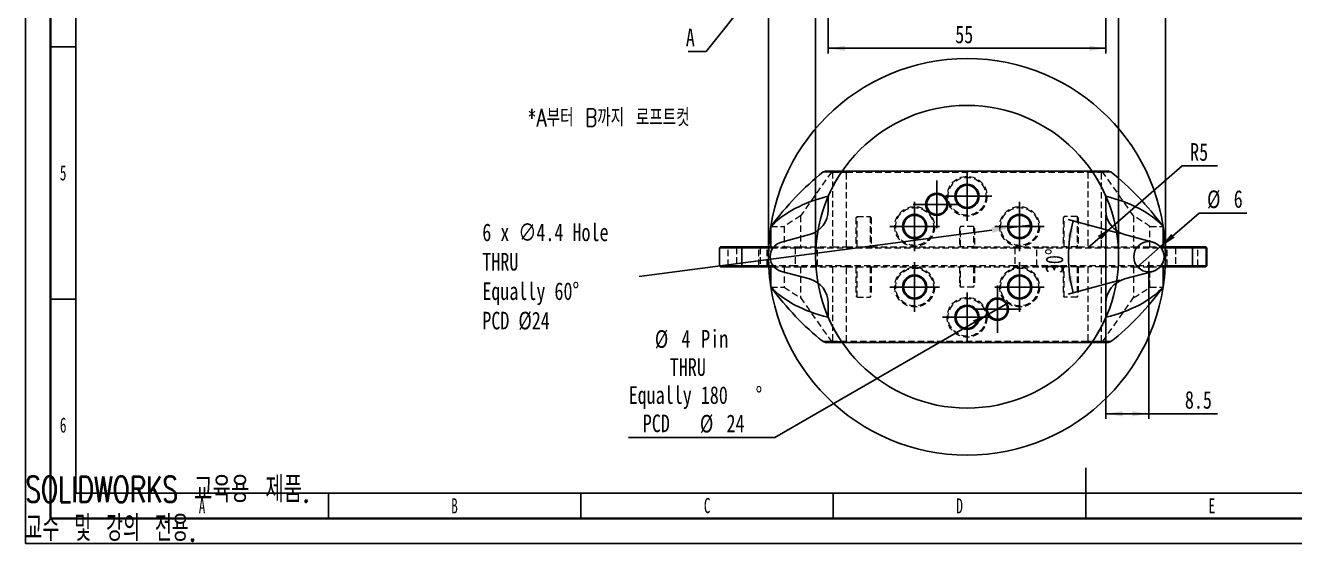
# Model space of a CAD drawing. Header units: millimetres. Extents: x 0 to 420, y 1 to 298.
# Drawn here: x 0 to 251.4, y 1 to 103.8 of the extents above; entities that cross this region are included whole.
import ezdxf

# ---------------------------------------------------------------- set-up
doc = ezdxf.new("R2010")
doc.units = ezdxf.units.MM
doc.header["$PDSIZE"] = -1
doc.linetypes.add('CENTERX2', pattern=[20.32, 12.7, -2.54, 2.54, -2.54])
doc.linetypes.add('HIDDEN', pattern=[1.905, 1.27, -0.635])
for name, color, linetype in [('SLD-0', 179, 'Continuous'), ('문자', 2, 'Continuous'), ('중심선', 1, 'CENTERX2'), ('치수선', 104, 'Continuous')]:
    doc.layers.add(name, color=color, linetype=linetype)
for name, color, linetype, lineweight in [('도면층1', 4, 'Continuous', 35), ('도면층2', 3, 'Continuous', 25), ('도면층3', 5, 'Continuous', 25)]:
    doc.layers.add(name, color=color, linetype=linetype, lineweight=lineweight)
doc.styles.add('SLDTEXTSTYLE0', font='TXT', dxfattribs={"width": 0.75})
doc.styles.add('SLDTEXTSTYLE12', font='TXT', dxfattribs={"width": 0.7, "bigfont": 'bigfont'})
doc.styles.add('SLDTEXTSTYLE13', font='TXT', dxfattribs={"width": 0.645455, "bigfont": 'bigfont'})
doc.styles.add('SLDTEXTSTYLE6', font='TXT', dxfattribs={"width": 0.75, "bigfont": 'bigfont'})
doc.styles.add('SLDTEXTSTYLE7', font='TXT', dxfattribs={"width": 0.638186})
doc.dimstyles.new('SLDDIMSTYLE0', dxfattribs={"dimtxt": 3.5, "dimasz": 3.302, "dimexe": 0, "dimexo": 0.0625, "dimgap": 0.875, "dimtad": 1, "dimdec": 3, "dimrnd": 1e-09, "dimzin": 12, "dimdsep": 46, "dimtxsty": 'SLDTEXTSTYLE0', "dimsah": 1, "dimcen": 0.09, "dimadec": 0, "dimazin": 3, "dimtfac": 1, "dimtdec": 3, "dimtofl": 0, "dimtmove": 0, "dimatfit": 3, "dimfxl": 1, "dimfrac": 2, "dimtolj": 1, "dimtzin": 12, "dimarcsym": 0})
doc.dimstyles.new('SLDDIMSTYLE1', dxfattribs={"dimtxt": 3.5, "dimasz": 3.302, "dimexe": 0, "dimexo": 0.0625, "dimgap": 0.875, "dimtad": 1, "dimdec": 4, "dimzin": 12, "dimdsep": 46, "dimtxsty": 'SLDTEXTSTYLE0', "dimsah": 1, "dimcen": 0.09, "dimazin": 3, "dimtfac": 1, "dimtofl": 0, "dimtmove": 0, "dimatfit": 3, "dimfxl": 1, "dimfrac": 2, "dimtolj": 1, "dimtzin": 12, "dimarcsym": 0})
doc.dimstyles.new('SLDDIMSTYLE4', dxfattribs={"dimtxt": 3.5, "dimasz": 3.302, "dimexe": 0, "dimexo": 0.0625, "dimgap": 0.875, "dimtad": 0, "dimtih": 1, "dimtoh": 1, "dimdec": 3, "dimrnd": 1e-09, "dimzin": 12, "dimdsep": 46, "dimtxsty": 'SLDTEXTSTYLE0', "dimblk1": 'NONE', "dimsah": 1, "dimcen": 0, "dimadec": 0, "dimazin": 3, "dimtfac": 1, "dimtdec": 3, "dimtmove": 0, "dimatfit": 3, "dimldrblk": 'NONE', "dimfxl": 1, "dimfrac": 2, "dimtolj": 1, "dimtzin": 12, "dimarcsym": 0})
doc.dimstyles.new('SLDDIMSTYLE5', dxfattribs={"dimtxt": 3.5, "dimasz": 3.302, "dimexe": 0, "dimexo": 0.0625, "dimgap": 0.875, "dimtad": 0, "dimtih": 1, "dimtoh": 1, "dimdec": 3, "dimrnd": 1e-09, "dimzin": 12, "dimdsep": 46, "dimtxsty": 'SLDTEXTSTYLE0', "dimblk1": 'NONE', "dimsah": 1, "dimcen": 0, "dimadec": 0, "dimazin": 3, "dimtfac": 1, "dimtdec": 3, "dimtmove": 0, "dimatfit": 3, "dimldrblk": 'NONE', "dimfxl": 1, "dimfrac": 2, "dimtolj": 1, "dimtzin": 12, "dimarcsym": 0})
doc.dimstyles.new('SLDDIMSTYLE6', dxfattribs={"dimtxt": 3.5, "dimasz": 3.302, "dimexe": 0, "dimexo": 0.0625, "dimgap": 0.875, "dimtad": 0, "dimtih": 1, "dimtoh": 1, "dimdec": 3, "dimrnd": 1e-09, "dimzin": 12, "dimdsep": 46, "dimtxsty": 'SLDTEXTSTYLE0', "dimsah": 1, "dimcen": 0, "dimadec": 0, "dimazin": 3, "dimtfac": 1, "dimtdec": 3, "dimtofl": 0, "dimtmove": 1, "dimatfit": 3, "dimfxl": 1, "dimfrac": 2, "dimtolj": 1, "dimtzin": 12, "dimarcsym": 0})
doc.dimstyles.new('SLDDIMSTYLE7', dxfattribs={"dimtxt": 0.18, "dimasz": 3.302, "dimexe": 0, "dimexo": 0.0625, "dimgap": 0, "dimtad": 0, "dimtih": 1, "dimtoh": 1, "dimdec": 0, "dimrnd": 1e-09, "dimzin": 0, "dimdsep": 46, "dimtxsty": 'Standard', "dimsah": 1, "dimcen": 0.09, "dimadec": 0, "dimazin": 0, "dimtfac": 3.302, "dimtdec": 0, "dimtofl": 0, "dimtmove": 0, "dimatfit": 3, "dimfxl": 1, "dimfrac": 2, "dimtolj": 1, "dimtzin": 0, "dimarcsym": 0})

# ---------------------------------------------------------------- blocks, each defined once
blk = doc.blocks.new('_D')
at = {"layer": '치수선', "transparency": 16777216}
for p, q in [((159, 124.96), (159, 98.2)), ((214, 124.96), (214, 98.2)), ((159, 99.2), (214, 99.2))]:
    blk.add_line(p, q, dxfattribs=at)
for points in [[(159, 99.2), (162.3, 98.69), (162.3, 99.71)], [(214, 99.2), (210.69, 99.71), (210.69, 98.69)]]:
    blk.add_solid(points, dxfattribs=at)
at = {"layer": '치수선', "transparency": 16777216, "insert": (184.15, 103.71), "char_height": 3.5, "attachment_point": 1, "style": 'SLDTEXTSTYLE0'}
blk.add_mtext('55', dxfattribs=at)
blk = doc.blocks.new('_D_15')
at = {"layer": '치수선', "transparency": 16777216}
for p, q in [((224.76, 59.84), (232.43, 66.51)), ((232.43, 66.51), (241.88, 66.51)), ((220.23, 55.9), (224.76, 59.84))]:
    blk.add_line(p, q, dxfattribs=at)
blk.add_solid([(224.76, 59.84), (227.58, 61.63), (226.92, 62.39)], dxfattribs=at)
at = {"layer": '치수선', "transparency": 16777216, "char_height": 3.5, "attachment_point": 1, "style": 'SLDTEXTSTYLE0'}
for s, insert in [('%%c', (234.02, 71.03)), ('6', (239.3, 71.08))]:
    blk.add_mtext(s, dxfattribs=dict(at, insert=insert))
blk = doc.blocks.new('_None')
blk = doc.blocks.new('_D_16')
at = {"layer": '치수선', "transparency": 16777216}
for p, q in [((214, 66.09), (214, 25.75)), ((222.5, 56.87), (222.5, 25.75)), ((222.5, 26.75), (214, 26.75)), ((222.5, 26.75), (236.09, 26.75))]:
    blk.add_line(p, q, dxfattribs=at)
for points in [[(214, 26.75), (217.3, 26.24), (217.3, 27.26)], [(222.5, 26.75), (219.19, 27.26), (219.19, 26.24)]]:
    blk.add_solid(points, dxfattribs=at)
at = {"layer": '치수선', "transparency": 16777216, "insert": (229.63, 31.26), "char_height": 3.5, "attachment_point": 1, "style": 'SLDTEXTSTYLE0'}
blk.add_mtext('8.5', dxfattribs=at)
blk = doc.blocks.new('_D_17')
at = {"layer": '치수선', "transparency": 16777216}
for p, q in [((194.23, 48.48), (190.76, 46.48)), ((190.76, 46.48), (148.42, 22.03)), ((148.42, 22.03), (119.47, 22.03))]:
    blk.add_line(p, q, dxfattribs=at)
blk.add_solid([(190.76, 46.48), (187.65, 45.27), (188.16, 44.39)], dxfattribs=at)
at = {"layer": '치수선', "transparency": 16777216, "char_height": 3.5, "attachment_point": 1, "style": 'SLDTEXTSTYLE0'}
for s, insert in [('%%c', (124.66, 43.32)), ('4', (129.93, 43.37)), ('Pin', (133.83, 43.37)), ('THRU', (127.62, 37.76)), ('Equally 180', (119.47, 32.21)), ('%%d', (144.61, 32.15)), ('PCD', (122.27, 26.6)), ('%%c', (133.58, 26.54)), ('24', (138.86, 26.6))]:
    blk.add_mtext(s, dxfattribs=dict(at, insert=insert))
blk = doc.blocks.new('_D_18')
at = {"layer": 'Defpoints', "color": 0, "transparency": 16777216}
for p in [(194.71, 63.59), (199.07, 64.16)]:
    blk.add_point(p, dxfattribs=at)
at = {"layer": '치수선', "color": 0, "lineweight": -2, "transparency": 16777216}
for p, q in [((121.55, 53.98), (191.43, 63.16)), ((199.07, 64.16), (194.71, 63.59))]:
    blk.add_line(p, q, dxfattribs=at)
at = {"layer": '치수선', "color": 0, "transparency": 16777216}
blk.add_solid([(191.36, 63.7), (191.5, 62.61), (194.71, 63.59)], dxfattribs=at)
at = {"layer": '치수선', "color": 0, "transparency": 16777216, "insert": (90.49, 64.48), "char_height": 3.5, "attachment_point": 1, "style": 'SLDTEXTSTYLE0'}
blk.add_mtext('\\A1;6 x ∅4.4 Hole\\PTHRU\\PEqually 60%%D\\PPCD %%C24', dxfattribs=at)
blk = doc.blocks.new('_D_19')
at = {"layer": '치수선', "transparency": 16777216}
for p, q in [((215.23, 63.81), (229.08, 75.89)), ((229.08, 75.89), (236.09, 75.89)), ((215.23, 63.81), (210.44, 59.63))]:
    blk.add_line(p, q, dxfattribs=at)
blk.add_solid([(215.23, 63.81), (212.4, 62.02), (213.07, 61.25)], dxfattribs=at)
at = {"layer": '치수선', "transparency": 16777216, "insert": (230.67, 80.4), "char_height": 3.5, "attachment_point": 1, "style": 'SLDTEXTSTYLE0'}
blk.add_mtext('R5', dxfattribs=at)
blk = doc.blocks.new('_D_20')
at = {"layer": '치수선', "transparency": 16777216}
for p, q in [((216.74, 62.52), (206.52, 65.26)), ((216.74, 53.22), (206.52, 50.49))]:
    blk.add_line(p, q, dxfattribs=at)
blk.add_arc((234.09, 57.87), 27.53, 165, 195, dxfattribs=at)
for points in [[(207.49, 65), (206.33, 61.87), (207.33, 61.66)], [(207.49, 50.75), (207.33, 54.08), (206.33, 53.88)]]:
    blk.add_solid(points, dxfattribs=at)
at = {"layer": '치수선', "transparency": 16777216, "insert": (202.01, 54.64), "char_height": 3.5, "attachment_point": 1, "rotation": 89.4803, "style": 'SLDTEXTSTYLE0'}
blk.add_mtext('30°', dxfattribs=at)
blk = doc.blocks.new('SW_NOTE_0_1')
at = {"layer": '문자', "color": 0}
blk.add_line((-3.57, 0), (0, 0), dxfattribs=at)
at = {"layer": '문자', "color": 0, "insert": (-4.06, 4.56), "char_height": 3.5, "attachment_point": 1, "style": 'SLDTEXTSTYLE0'}
blk.add_mtext('A', dxfattribs=at)
blk = doc.blocks.new('SW_CENTERMARKSYMBOL_0')
at = {"layer": '중심선', "color": 0}
for p, q in [((0, 2.5), (0, 4.9)), ((-2.5, 0), (-4.9, 0)), ((0, 0), (-2.5, 0)), ((0, 0), (0, 2.5)), ((0, 0), (0, -2.5)), ((0, 0), (2.5, 0)), ((2.5, 0), (4.9, 0)), ((0, -2.5), (0, -4.9))]:
    blk.add_line(p, q, dxfattribs=at)
blk = doc.blocks.new('SW_CENTERMARKSYMBOL_1')
at = {"layer": '중심선', "color": 0}
for p, q in [((0, 2.5), (0, 4.7)), ((-2.5, 0), (-4.7, 0)), ((0, 0), (-2.5, 0)), ((0, 0), (0, 2.5)), ((0, 0), (0, -2.5)), ((0, 0), (2.5, 0)), ((2.5, 0), (4.7, 0)), ((0, -2.5), (0, -4.7))]:
    blk.add_line(p, q, dxfattribs=at)
blk = doc.blocks.new('SW_CENTERMARKSYMBOL_2')
at = {"layer": '중심선', "color": 0}
for p, q in [((0, 2.5), (0, 4.9)), ((-2.5, 0), (-4.9, 0)), ((0, 0), (-2.5, 0)), ((0, 0), (0, 2.5)), ((0, 0), (0, -2.5)), ((0, 0), (2.5, 0)), ((2.5, 0), (4.9, 0)), ((0, -2.5), (0, -4.9))]:
    blk.add_line(p, q, dxfattribs=at)
blk = doc.blocks.new('SW_CENTERMARKSYMBOL_3')
at = {"layer": '중심선', "color": 0}
for p, q in [((0, 2.5), (0, 4.9)), ((-2.5, 0), (-4.9, 0)), ((0, 0), (-2.5, 0)), ((0, 0), (0, 2.5)), ((0, 0), (0, -2.5)), ((0, 0), (2.5, 0)), ((2.5, 0), (4.9, 0)), ((0, -2.5), (0, -4.9))]:
    blk.add_line(p, q, dxfattribs=at)
blk = doc.blocks.new('SW_CENTERMARKSYMBOL_4')
at = {"layer": '중심선', "color": 0}
for p, q in [((0, 2.5), (0, 4.9)), ((-2.5, 0), (-4.9, 0)), ((0, 0), (-2.5, 0)), ((0, 0), (0, 2.5)), ((0, 0), (0, -2.5)), ((0, 0), (2.5, 0)), ((2.5, 0), (4.9, 0)), ((0, -2.5), (0, -4.9))]:
    blk.add_line(p, q, dxfattribs=at)
blk = doc.blocks.new('SW_CENTERMARKSYMBOL_5')
at = {"layer": '중심선', "color": 0}
for p, q in [((0, 2.5), (0, 4.7)), ((-2.5, 0), (-4.7, 0)), ((0, 0), (-2.5, 0)), ((0, 0), (0, 2.5)), ((0, 0), (0, -2.5)), ((0, 0), (2.5, 0)), ((2.5, 0), (4.7, 0)), ((0, -2.5), (0, -4.7))]:
    blk.add_line(p, q, dxfattribs=at)
blk = doc.blocks.new('SW_CENTERMARKSYMBOL_6')
at = {"layer": '중심선', "color": 0}
for p, q in [((0, 2.5), (0, 4.9)), ((-2.5, 0), (-4.9, 0)), ((0, 0), (-2.5, 0)), ((0, 0), (0, 2.5)), ((0, 0), (0, -2.5)), ((0, 0), (2.5, 0)), ((2.5, 0), (4.9, 0)), ((0, -2.5), (0, -4.9))]:
    blk.add_line(p, q, dxfattribs=at)
blk = doc.blocks.new('SW_CENTERMARKSYMBOL_7')
at = {"layer": '중심선', "color": 0}
for p, q in [((0, 2.5), (0, 4.9)), ((-2.5, 0), (-4.9, 0)), ((0, 0), (-2.5, 0)), ((0, 0), (0, 2.5)), ((0, 0), (0, -2.5)), ((0, 0), (2.5, 0)), ((2.5, 0), (4.9, 0)), ((0, -2.5), (0, -4.9))]:
    blk.add_line(p, q, dxfattribs=at)

msp = doc.modelspace()

# ---------------------------------------------------------------- linework, layer by layer
at = {"color": 7, "linetype": 'HIDDEN', "lineweight": 18}
for p, q in [((159.61891, 74.67322), (153.52129, 65.97321)), ((159.53948, 74.87322), (159.61891, 74.67322)), ((159.61891, 74.67322), (159.8675, 74.67322)), ((159.68536, 74.87322), (159.8675, 74.67322)), ((159.8675, 74.67322), (162.59967, 74.67322)), ((159.8675, 74.67322), (159.8675, 59.87322)), ((162.59967, 74.87322), (162.59967, 74.67322)), ((162.59967, 74.67322), (210.39039, 74.67322)), ((162.59967, 59.87322), (162.59967, 74.67322)), ((210.39039, 74.87322), (210.39039, 74.67322)), ((210.39039, 74.67322), (210.39039, 59.87322)), ((210.39039, 74.67322), (213.12256, 74.67322)), ((213.30471, 74.87322), (213.12256, 74.67322)), ((213.12256, 74.67322), (213.37115, 74.67322)), ((213.12256, 59.87322), (213.12256, 74.67322)), ((213.37115, 74.67322), (213.45058, 74.87322)), ((219.46878, 65.97321), (213.37115, 74.67322)), ((153.52129, 65.97321), (153.52129, 59.87322)), ((164.69503, 65.87322), (164.49503, 65.59037)), ((164.49503, 65.59037), (164.49503, 59.87322)), ((164.69503, 59.87322), (164.69503, 65.87322)), ((164.69503, 65.87322), (167.29503, 65.87322)), ((167.49503, 65.59037), (167.29503, 65.87322)), ((167.29503, 65.87322), (167.29503, 59.87322)), ((167.49503, 65.59037), (167.49503, 59.87322)), ((205.69503, 65.87322), (205.49503, 65.59037)), ((205.49503, 65.59037), (205.49503, 59.87322)), ((205.69503, 59.87322), (205.69503, 65.87322)), ((208.29503, 65.87322), (205.69503, 65.87322)), ((208.49503, 65.59037), (208.29503, 65.87322)), ((208.29503, 65.87322), (208.29503, 59.87322)), ((208.49503, 65.59037), (208.49503, 59.87322)), ((219.46878, 65.97321), (219.46878, 59.87322)), ((147.65733, 63.87322), (150.27349, 63.87322)), ((150.27349, 63.87322), (150.27349, 59.87322)), ((185.19503, 63.87322), (184.99503, 63.49586)), ((184.99503, 63.49586), (184.99503, 59.87322)), ((185.19503, 59.87322), (185.19503, 63.87322)), ((187.79503, 63.87322), (185.19503, 63.87322)), ((187.79503, 63.87322), (187.79503, 59.87322)), ((187.99503, 63.49586), (187.79503, 63.87322)), ((187.99503, 63.49586), (187.99503, 59.87322)), ((222.71657, 59.87322), (222.71657, 63.87322)), ((222.71657, 63.87322), (225.33273, 63.87322)), ((139.16467, 59.67322), (139.35785, 59.87322)), ((139.16467, 56.07322), (139.16467, 59.67322)), ((140.62837, 59.87322), (140.82837, 59.67322)), ((140.82837, 59.67322), (140.82837, 56.07322)), ((145.22837, 59.67322), (145.42837, 59.87322)), ((145.22837, 56.07322), (145.22837, 59.67322)), ((145.29503, 59.87322), (145.49503, 59.67322)), ((145.49503, 59.67322), (145.49503, 56.07322)), ((146.89207, 59.67322), (146.69889, 59.87322)), ((147.02837, 59.67322), (146.82837, 59.87322)), ((146.89207, 56.07322), (146.89207, 59.67322)), ((147.02837, 56.07322), (147.02837, 59.67322)), ((147.87694, 59.87322), (147.65733, 59.67322)), ((147.65733, 59.87322), (147.87694, 59.87322)), ((147.65733, 59.67322), (152.47523, 59.67322)), ((147.87694, 59.87322), (150.27349, 59.87322)), ((150.27349, 59.87322), (153.52129, 59.87322)), ((152.27523, 59.87322), (152.47523, 59.67322)), ((152.47523, 59.67322), (156.87523, 59.67322)), ((152.47523, 59.67322), (152.47523, 56.07322)), ((153.52129, 59.87322), (159.8675, 59.87322)), ((156.87523, 59.67322), (157.07523, 59.87322)), ((156.87523, 59.67322), (195.94189, 59.67322)), ((156.87523, 56.07322), (156.87523, 59.67322)), ((159.8675, 59.87322), (162.59967, 59.87322)), ((162.59967, 59.87322), (164.49503, 59.87322)), ((164.49503, 59.87322), (164.69503, 59.87322)), ((164.69503, 59.87322), (167.29503, 59.87322)), ((167.29503, 59.87322), (167.49503, 59.87322)), ((167.49503, 59.87322), (184.99503, 59.87322)), ((184.99503, 59.87322), (185.19503, 59.87322)), ((187.79503, 59.87322), (185.19503, 59.87322)), ((187.79503, 59.87322), (187.99503, 59.87322)), ((187.99503, 59.87322), (205.49503, 59.87322)), ((195.74189, 59.87322), (195.94189, 59.67322)), ((195.94189, 59.67322), (200.34189, 59.67322)), ((195.94189, 59.67322), (195.94189, 56.07322)), ((200.34189, 59.67322), (200.54189, 59.87322)), ((200.34189, 59.67322), (225.33273, 59.67322)), ((200.34189, 56.07322), (200.34189, 59.67322)), ((205.49503, 59.87322), (205.69503, 59.87322)), ((208.29503, 59.87322), (205.69503, 59.87322)), ((208.29503, 59.87322), (208.49503, 59.87322)), ((208.49503, 59.87322), (210.39039, 59.87322)), ((210.39039, 59.87322), (213.12256, 59.87322)), ((213.12256, 59.87322), (219.46878, 59.87322)), ((219.46878, 59.87322), (222.71657, 59.87322)), ((222.71657, 59.87322), (225.11312, 59.87322)), ((225.33273, 59.67322), (225.11312, 59.87322)), ((225.11312, 59.87322), (225.33273, 59.87322)), ((226.09799, 59.67322), (226.29118, 59.87322)), ((226.09799, 56.07322), (226.09799, 59.67322)), ((227.56169, 59.87322), (227.76169, 59.67322)), ((227.76169, 59.67322), (227.76169, 56.07322)), ((232.16169, 59.67322), (232.36169, 59.87322)), ((232.16169, 56.07322), (232.16169, 59.67322)), ((139.16467, 56.07322), (139.35785, 55.87322)), ((140.82837, 56.07322), (140.62837, 55.87322)), ((145.42837, 55.87322), (145.22837, 56.07322)), ((145.49503, 56.07322), (145.29503, 55.87322)), ((146.89207, 56.07322), (146.69889, 55.87322)), ((146.82837, 55.87322), (147.02837, 56.07322)), ((152.47523, 56.07322), (147.65733, 56.07322)), ((147.65733, 56.07322), (147.87694, 55.87322)), ((147.87694, 55.87322), (147.65733, 55.87322)), ((147.87694, 55.87322), (150.27349, 55.87322)), ((150.27349, 55.87322), (153.52129, 55.87322)), ((150.27349, 55.87322), (150.27349, 51.87322)), ((152.47523, 56.07322), (152.27523, 55.87322)), ((156.87523, 56.07322), (152.47523, 56.07322)), ((153.52129, 55.87322), (159.8675, 55.87322)), ((153.52129, 55.87322), (153.52129, 49.77322)), ((195.94189, 56.07322), (156.87523, 56.07322)), ((157.07523, 55.87322), (156.87523, 56.07322)), ((162.59967, 55.87322), (159.8675, 55.87322)), ((159.8675, 55.87322), (159.8675, 41.07322)), ((162.59967, 41.07322), (162.59967, 55.87322)), ((162.59967, 55.87322), (164.49503, 55.87322)), ((164.49503, 55.87322), (164.49503, 50.15606)), ((164.69503, 55.87322), (164.49503, 55.87322)), ((164.69503, 49.87322), (164.69503, 55.87322)), ((164.69503, 55.87322), (167.29503, 55.87322)), ((167.29503, 55.87322), (167.29503, 49.87322)), ((167.49503, 55.87322), (167.29503, 55.87322)), ((167.49503, 55.87322), (167.49503, 50.15606)), ((167.49503, 55.87322), (184.99503, 55.87322)), ((184.99503, 55.87322), (184.99503, 52.25058)), ((185.19503, 55.87322), (184.99503, 55.87322)), ((185.19503, 51.87322), (185.19503, 55.87322)), ((187.79503, 55.87322), (185.19503, 55.87322)), ((187.79503, 55.87322), (187.79503, 51.87322)), ((187.99503, 55.87322), (187.79503, 55.87322)), ((187.99503, 55.87322), (187.99503, 52.25058)), ((187.99503, 55.87322), (205.49503, 55.87322)), ((195.94189, 56.07322), (195.74189, 55.87322)), ((200.34189, 56.07322), (195.94189, 56.07322)), ((225.33273, 56.07322), (200.34189, 56.07322)), ((200.54189, 55.87322), (200.34189, 56.07322)), ((205.49503, 55.87322), (205.49503, 50.15606)), ((205.69503, 55.87322), (205.49503, 55.87322)), ((205.69503, 49.87322), (205.69503, 55.87322)), ((208.29503, 55.87322), (205.69503, 55.87322)), ((208.29503, 55.87322), (208.29503, 49.87322)), ((208.49503, 55.87322), (208.29503, 55.87322)), ((208.49503, 55.87322), (208.49503, 50.15606)), ((208.49503, 55.87322), (210.39039, 55.87322)), ((210.39039, 55.87322), (210.39039, 41.07322)), ((213.12256, 55.87322), (210.39039, 55.87322)), ((213.12256, 55.87322), (219.46878, 55.87322)), ((213.12256, 41.07322), (213.12256, 55.87322)), ((219.46878, 55.87322), (219.46878, 49.77322)), ((219.46878, 55.87322), (222.71657, 55.87322)), ((222.71657, 51.87322), (222.71657, 55.87322)), ((222.71657, 55.87322), (225.11312, 55.87322)), ((225.11312, 55.87322), (225.33273, 56.07322)), ((225.33273, 55.87322), (225.11312, 55.87322)), ((226.09799, 56.07322), (226.29118, 55.87322)), ((227.76169, 56.07322), (227.56169, 55.87322)), ((232.36169, 55.87322), (232.16169, 56.07322)), ((147.65733, 51.87322), (150.27349, 51.87322)), ((184.99503, 52.25058), (185.19503, 51.87322)), ((187.79503, 51.87322), (185.19503, 51.87322)), ((187.79503, 51.87322), (187.99503, 52.25058)), ((222.71657, 51.87322), (225.33273, 51.87322)), ((153.52129, 49.77322), (159.61891, 41.07322)), ((164.49503, 50.15606), (164.69503, 49.87322)), ((164.69503, 49.87322), (167.29503, 49.87322)), ((167.29503, 49.87322), (167.49503, 50.15606)), ((205.49503, 50.15606), (205.69503, 49.87322)), ((208.29503, 49.87322), (205.69503, 49.87322)), ((208.29503, 49.87322), (208.49503, 50.15606)), ((213.37115, 41.07322), (219.46878, 49.77322)), ((159.61891, 41.07322), (159.53948, 40.87322)), ((159.8675, 41.07322), (159.61891, 41.07322)), ((159.8675, 41.07322), (159.68536, 40.87322)), ((162.59967, 41.07322), (159.8675, 41.07322)), ((162.59967, 41.07322), (162.59967, 40.87322)), ((210.39039, 41.07322), (162.59967, 41.07322)), ((210.39039, 41.07322), (210.39039, 40.87322)), ((213.12256, 41.07322), (210.39039, 41.07322)), ((213.12256, 41.07322), (213.30471, 40.87322)), ((213.37115, 41.07322), (213.12256, 41.07322)), ((213.45058, 40.87322), (213.37115, 41.07322))]:
    msp.add_line(p, q, dxfattribs=at)
at = {"color": 7, "linetype": 'Continuous', "lineweight": 25}
for p, q in [((158.00805, 74.69039), (158.46468, 74.87322)), ((161.98923, 74.87322), (161.66357, 74.70766)), ((161.98923, 74.87322), (211.00083, 74.87322)), ((211.32649, 74.70766), (211.00083, 74.87322)), ((214.52538, 74.87322), (214.98202, 74.69039)), ((158.99503, 69.8628), (158.99503, 67.09325)), ((213.99503, 69.8628), (213.99503, 67.09325)), ((147.65733, 63.87322), (147.65733, 59.67322)), ((225.33273, 59.67322), (225.33273, 63.87321)), ((149.71857, 60.77099), (155.28913, 62.26362)), ((223.27149, 60.77099), (217.70094, 62.26362)), ((137.69503, 59.87322), (137.49503, 59.67322)), ((137.49503, 59.67322), (137.49503, 56.07322)), ((141.86965, 59.67322), (137.49503, 59.67322)), ((137.69503, 59.87322), (142.05179, 59.87322)), ((141.86965, 59.67322), (142.05179, 59.87322)), ((141.86965, 56.07322), (141.86965, 59.67322)), ((147.65733, 59.67322), (141.86965, 59.67322)), ((142.05179, 59.87322), (147.65733, 59.87322)), ((225.33273, 59.87322), (230.93827, 59.87322)), ((231.12041, 59.67322), (225.33273, 59.67322)), ((231.12041, 59.67322), (230.93827, 59.87322)), ((230.93827, 59.87322), (233.63221, 59.87322)), ((231.12041, 56.07322), (231.12041, 59.67322)), ((233.8254, 59.67322), (231.12041, 59.67322)), ((233.8254, 59.67322), (233.63221, 59.87322)), ((233.63221, 59.87322), (233.76169, 59.87322)), ((233.96169, 59.67322), (233.76169, 59.87322)), ((233.8254, 56.07322), (233.8254, 59.67322)), ((233.96169, 59.67322), (233.8254, 59.67322)), ((233.96169, 56.07322), (233.96169, 59.67322)), ((137.49503, 56.07322), (137.69503, 55.87322)), ((137.49503, 56.07322), (141.86965, 56.07322)), ((142.05179, 55.87322), (137.69503, 55.87322)), ((141.86965, 56.07322), (147.65733, 56.07322)), ((141.86965, 56.07322), (142.05179, 55.87322)), ((147.65733, 55.87322), (142.05179, 55.87322)), ((147.65733, 56.07322), (147.65733, 51.87322)), ((225.33273, 56.07322), (231.12041, 56.07322)), ((225.33273, 51.87322), (225.33273, 56.07322)), ((230.93827, 55.87322), (225.33273, 55.87322)), ((231.12041, 56.07322), (230.93827, 55.87322)), ((233.63221, 55.87322), (230.93827, 55.87322)), ((231.12041, 56.07322), (233.8254, 56.07322)), ((233.8254, 56.07322), (233.63221, 55.87322)), ((233.76169, 55.87322), (233.63221, 55.87322)), ((233.76169, 55.87322), (233.96169, 56.07322)), ((233.8254, 56.07322), (233.96169, 56.07322)), ((149.71857, 54.97544), (155.28913, 53.48281)), ((223.27149, 54.97544), (217.70094, 53.48281)), ((158.99503, 48.65319), (158.99503, 45.88364)), ((213.99503, 48.65319), (213.99503, 45.88364)), ((158.46468, 40.87322), (158.00805, 41.05605)), ((161.66357, 41.03877), (161.98923, 40.87322)), ((161.98923, 40.87322), (211.00083, 40.87322)), ((211.00083, 40.87322), (211.32649, 41.03877)), ((214.98202, 41.05605), (214.52538, 40.87322))]:
    msp.add_line(p, q, dxfattribs=at)
at = {"color": 7, "linetype": 'HIDDEN', "lineweight": 18}
for centre, radius in [((186.49503, 69.87322), 3.95), ((186.49503, 69.87322), 3.75), ((176.10273, 63.87322), 3.95), ((176.10273, 63.87322), 3.75), ((196.88734, 63.87322), 3.95), ((196.88734, 63.87322), 3.75), ((176.10273, 51.87322), 3.95), ((176.10273, 51.87322), 3.75), ((196.88734, 51.87322), 3.95), ((196.88734, 51.87322), 3.75), ((186.49503, 45.87322), 3.95), ((186.49503, 45.87322), 3.75)]:
    msp.add_circle(centre, radius, dxfattribs=at)
at = {"color": 7, "linetype": 'Continuous', "lineweight": 25}
for centre, radius in [((180.49503, 68.26552), 2.2), ((186.49503, 69.87322), 2.4), ((186.49503, 69.87322), 2.2), ((180.49503, 68.26552), 2), ((176.10273, 63.87322), 2.4), ((176.10273, 63.87322), 2.2), ((196.88734, 63.87322), 2.4), ((196.88734, 63.87322), 2.2), ((176.10273, 51.87322), 2.4), ((176.10273, 51.87322), 2.2), ((196.88734, 51.87322), 2.4), ((196.88734, 51.87322), 2.2), ((186.49503, 45.87322), 2.4), ((186.49503, 45.87322), 2.2), ((192.49503, 47.48091), 2.2), ((192.49503, 47.48091), 2)]:
    msp.add_circle(centre, radius, dxfattribs=at)
for centre, radius, start, end in [((153.99503, 67.09325), 5, 285, 0), ((218.99503, 67.09325), 5, 180, 255), ((150.49503, 57.87322), 3, 105, 255), ((222.49503, 57.87322), 3, 285, 75), ((153.99503, 48.65319), 5, 0, 75), ((218.99503, 48.65319), 5, 105, 180)]:
    msp.add_arc(centre, radius, start, end, dxfattribs=at)
for centre, major_axis, ratio, start_param, end_param in [((186.49503, 21.17667), (0, 63.84093), 0.818285356, 0.576757514, 0.838208469), ((186.49503, 21.17667), (0, 63.84093), 0.818285356, 5.444976805, 5.706427802), ((167.84095, 57.87322), (22.74516, 0), 0.572171393, 1.970249181, 2.662428816), ((205.14911, 57.87322), (22.74516, 0), 0.572171393, 0.479163747, 1.171343473), ((167.84095, 57.87322), (22.74516, 0), 0.572171393, 3.620756401, 4.312936127), ((186.49503, 94.56976), (0, 63.84093), 0.818285356, 2.303384152, 2.56483514), ((205.14911, 57.87322), (22.74516, 0), 0.572171393, 5.111841834, 5.80402147), ((186.49503, 94.56976), (0, 63.84093), 0.818285356, 3.718350158, 3.979801123)]:
    msp.add_ellipse(centre, major_axis=major_axis, ratio=ratio, start_param=start_param, end_param=end_param, dxfattribs=at)
at = {"color": 7, "linetype": 'HIDDEN', "lineweight": 18}
for centre, start_param, end_param in [((186.49503, 42.52028), 2.308963876, 2.402700501), ((186.49503, 42.52028), 0.738892153, 0.832628778), ((186.49503, 73.22616), 3.880484806, 3.974221431), ((186.49503, 73.22616), 5.45055653, 5.544293154)]:
    msp.add_ellipse(centre, major_axis=(49, 0), ratio=0.647058824, start_param=start_param, end_param=end_param, dxfattribs=at)
at = {"color": 7, "linetype": 'Continuous', "lineweight": 25}
for points, knots in [([(161.66357, 74.70766), (161.35916, 74.70613), (160.74064, 74.70301), (159.82843, 74.69862), (158.91361, 74.69438), (158.31282, 74.69173), (158.00805, 74.69039)], [0, 0, 0, 0, 0.246099419, 0.500026741, 0.7463683965, 1, 1, 1, 1]), ([(158.46468, 74.87322), (158.69929, 74.87322), (159.16281, 74.87322), (159.98696, 74.87322), (160.92422, 74.87322), (161.63895, 74.87322), (161.98923, 74.87322)], [0, 0, 0, 0, 0.202453487, 0.399994077, 0.705944934, 1, 1, 1, 1]), ([(161.66357, 74.70766), (161.58706, 74.59384), (161.43404, 74.36619), (161.21046, 74.02075), (160.93701, 73.58621), (160.61917, 73.0591), (160.26347, 72.43605), (159.92265, 71.80461), (159.59736, 71.16511), (159.28629, 70.51847), (159.09212, 70.08135), (158.99503, 69.86279)], [0, 0, 0, 0, 0.074280799, 0.148562127, 0.22285795, 0.352353027, 0.481904961, 0.6114023, 0.74095231, 0.870476215, 1, 1, 1, 1]), ([(211.00083, 74.87322), (211.22224, 74.87322), (211.67081, 74.87322), (212.34644, 74.87322), (213.04832, 74.87322), (213.77704, 74.87322), (214.27374, 74.87322), (214.52538, 74.87322)], [0, 0, 0, 0, 0.185648458, 0.376125716, 0.571433415, 0.782876492, 1, 1, 1, 1]), ([(214.98202, 74.69039), (214.67725, 74.69173), (214.07646, 74.69439), (213.16164, 74.69862), (212.24943, 74.70301), (211.63091, 74.70613), (211.32649, 74.70766)], [0, 0, 0, 0, 0.253625764, 0.499973262, 0.753895394, 1, 1, 1, 1]), ([(213.99503, 69.8628), (213.93065, 70.00864), (213.80188, 70.30032), (213.59989, 70.7339), (213.35683, 71.23613), (213.0674, 71.80448), (212.6132, 72.64637), (212.12844, 73.47152), (211.65162, 74.22277), (211.42247, 74.56453), (211.3265, 74.70766)], [0, 0, 0, 0, 0.0863460474, 0.1726903063, 0.2590547129, 0.3885421893, 0.5181062126, 0.7771393774, 0.9066626334, 1, 1, 1, 1]), ([(158.99503, 45.88363), (159.05942, 45.73779), (159.18819, 45.44611), (159.39017, 45.01253), (159.63324, 44.51031), (159.92267, 43.94196), (160.37687, 43.10007), (160.86162, 42.27492), (161.33845, 41.52366), (161.5676, 41.1819), (161.66357, 41.03877)], [0, 0, 0, 0, 0.086346053, 0.172690317, 0.25905473, 0.388542214, 0.518106246, 0.777139428, 0.906662692, 1, 1, 1, 1]), ([(211.32649, 41.03877), (211.403, 41.1526), (211.55602, 41.38024), (211.7796, 41.72569), (212.05305, 42.16022), (212.37089, 42.68733), (212.72659, 43.31038), (213.06741, 43.94182), (213.3927, 44.58132), (213.70377, 45.22796), (213.89795, 45.66508), (213.99503, 45.88364)], [0, 0, 0, 0, 0.074280813, 0.148562154, 0.222857991, 0.352353062, 0.481904989, 0.611402321, 0.740952324, 0.870476222, 1, 1, 1, 1]), ([(158.00805, 41.05605), (158.31281, 41.0547), (158.9136, 41.05205), (159.82842, 41.04781), (160.74064, 41.04343), (161.35915, 41.04031), (161.66357, 41.03877)], [0, 0, 0, 0, 0.253625763, 0.499973259, 0.753895393, 1, 1, 1, 1]), ([(161.98923, 40.87322), (161.76782, 40.87322), (161.31925, 40.87322), (160.64362, 40.87322), (159.94175, 40.87322), (159.21302, 40.87322), (158.71632, 40.87322), (158.46468, 40.87322)], [0, 0, 0, 0, 0.185648459, 0.376125718, 0.571433419, 0.782876494, 1, 1, 1, 1]), ([(214.52538, 40.87322), (214.29078, 40.87322), (213.82726, 40.87322), (213.0031, 40.87322), (212.06584, 40.87322), (211.35111, 40.87322), (211.00083, 40.87322)], [0, 0, 0, 0, 0.202453488, 0.39999408, 0.705944936, 1, 1, 1, 1]), ([(211.32649, 41.03877), (211.63091, 41.04031), (212.24942, 41.04343), (213.16163, 41.04781), (214.07646, 41.05205), (214.67724, 41.0547), (214.98202, 41.05605)], [0, 0, 0, 0, 0.246099418, 0.500026737, 0.746368395, 1, 1, 1, 1])]:
    msp.add_open_spline(points, degree=3, knots=knots, dxfattribs=at)
at = {"layer": 'SLD-0', "color": 7}
for p, q in [((0, 298), (0, 1)), ((0, 1), (420, 1))]:
    msp.add_line(p, q, dxfattribs=at)
at = {"layer": '도면층1', "color": 7}
for p, q in [((5, 293), (5, 6)), ((5, 6), (415, 6))]:
    msp.add_line(p, q, dxfattribs=at)
at = {"layer": '도면층2', "color": 7}
for p, q in [((10, 288), (10, 11)), ((5, 99.5), (10, 99.5)), ((5, 49.5), (10, 49.5)), ((210, 11), (210, 16)), ((210, 16), (210, 6)), ((10, 11), (410, 11)), ((60, 11), (60, 6)), ((110, 11), (110, 6)), ((160, 11), (160, 6)), ((210, 11), (210, 6))]:
    msp.add_line(p, q, dxfattribs=at)
at = {"layer": '도면층3'}
for p, q in [((147.1838, 57.87322), (147.1838, 150.95558)), ((225.80627, 57.87322), (225.80627, 150.95558))]:
    msp.add_line(p, q, dxfattribs=at)
msp.add_circle((186.49503, 57.87322), 39.31123, dxfattribs=at)
at = {"layer": '문자'}
for p, q in [((156.49503, 57.87322), (156.49503, 125.95558)), ((216.49503, 57.87322), (216.49503, 125.95558))]:
    msp.add_line(p, q, dxfattribs=at)
msp.add_circle((186.49503, 57.87322), 30, dxfattribs=at)
at = {"layer": '치수선'}
msp.add_circle((222.49503, 57.87322), 3, dxfattribs=at)

# ---------------------------------------------------------------- block references
at = {"layer": '문자'}
msp.add_blockref('SW_NOTE_0_1', (134.85374, 98.56454), dxfattribs=at)
at = {"layer": '중심선'}
for name, p in [('SW_CENTERMARKSYMBOL_1', (180.49503, 68.26552)), ('SW_CENTERMARKSYMBOL_0', (186.49503, 69.87322)), ('SW_CENTERMARKSYMBOL_2', (176.10273, 63.87322)), ('SW_CENTERMARKSYMBOL_7', (196.88734, 63.87322)), ('SW_CENTERMARKSYMBOL_3', (176.10273, 51.87322)), ('SW_CENTERMARKSYMBOL_6', (196.88734, 51.87322)), ('SW_CENTERMARKSYMBOL_4', (186.49503, 45.87322)), ('SW_CENTERMARKSYMBOL_5', (192.49503, 47.48091))]:
    msp.add_blockref(name, p, dxfattribs=at)

# ---------------------------------------------------------------- texts
at = {"color": 7, "linetype": 'Continuous', "char_height": 5.1381, "attachment_point": 1}
for s, insert, style in [('SOLIDWORKS 교육용 제품.', (0, 14.33051), 'SLDTEXTSTYLE12'), ('교수 및 강의 전용.', (0, 6.62336), 'SLDTEXTSTYLE13')]:
    msp.add_mtext(s, dxfattribs=dict(at, insert=insert, style=style))
at = {"layer": '도면층2', "color": 7, "char_height": 3, "attachment_point": 2, "style": 'SLDTEXTSTYLE7'}
for s, insert in [('5', (7.47838, 76.0177)), ('6', (7.47838, 26.0237)), ('C', (135.01353, 10.0432)), ('A', (34.98602, 9.9922)), ('B', (84.98602, 9.9922)), ('D', (185.01353, 9.9922)), ('E', (234.98602, 9.9922))]:
    msp.add_mtext(s, dxfattribs=dict(at, insert=insert))
at = {"layer": '도면층3', "insert": (99.42105, 87.2301), "char_height": 3.5, "attachment_point": 1, "style": 'SLDTEXTSTYLE6'}
msp.add_mtext('*A부터 B까지 로프트컷', dxfattribs=at)

# ---------------------------------------------------------------- dimensions: what is measured, and where the dimension line sits
at = {"layer": '치수선'}
for base, p1, p2, picture, middle in [((213.99503, 99.20051), (158.99503, 125.95558), (213.99503, 125.95558), '_D', (186.73592, 99.20051)), ((213.99503, 26.74978), (222.49503, 57.87322), (213.99503, 67.09325), '_D_16', (232.86079, 26.74978))]:
    dim = msp.add_linear_dim(base=base, p1=p1, p2=p2, dimstyle='SLDDIMSTYLE0', dxfattribs=at)
    dim.commit()
    dim.dimension.update_dxf_attribs({"geometry": picture, "text_midpoint": middle, "dimtype": 160})
dim = msp.add_radius_dim(center=(218.99503, 67.09325), mpoint=(215.22618, 63.80756), dimstyle='SLDDIMSTYLE6', dxfattribs=at)
dim.commit()
dim.dimension.update_dxf_attribs({"geometry": '_D_19', "text_midpoint": (233.37905, 78.66476), "dimtype": 164})
dim = msp.add_diameter_dim_2p(p1=(220.23153, 55.90432), p2=(224.75854, 59.84211), dimstyle='SLDDIMSTYLE5', dxfattribs=at)
dim.commit()
dim.dimension.update_dxf_attribs({"geometry": '_D_15', "text_midpoint": (237.9495, 69.31972), "dimtype": 163})
for p1, p2, text, picture, middle in [((199.0686, 64.15976), (194.70608, 63.58667), '6 x <> Hole\\PTHRU\\PEqually 60%%D\\PPCD %%C24', '_D_18', (121.55008, 53.97635)), ((194.22708, 48.48091), (190.76298, 46.48091), '<> Pin \\PTHRU\\PEqually 180%%d\\PPCD %%c24\\P\\P', '_D_17', (133.14963, 33.22503))]:
    dim = msp.add_diameter_dim_2p(p1=p1, p2=p2, text=text, dimstyle='SLDDIMSTYLE4', dxfattribs=at)
    dim.commit()
    dim.dimension.update_dxf_attribs({"geometry": picture, "text_midpoint": middle, "dimtype": 163})
dim = msp.add_angular_dim_2l(base=(206.55219, 57.87322), line1=((217.70094, 62.26362), (223.27149, 60.77099)), line2=((217.70094, 53.48281), (223.27149, 54.97544)), dimstyle='SLDDIMSTYLE1', dxfattribs=at)
dim.commit()
dim.dimension.update_dxf_attribs({"geometry": '_D_20', "text_midpoint": (206.55332, 58.12297), "dimtype": 162})

# ---------------------------------------------------------------- leaders
at = {"layer": '문자'}
msp.add_leader([(156.49503, 125.95558), (134.85374, 98.56454)], dimstyle='SLDDIMSTYLE7', dxfattribs=at)

doc.saveas('drawing.dxf')
